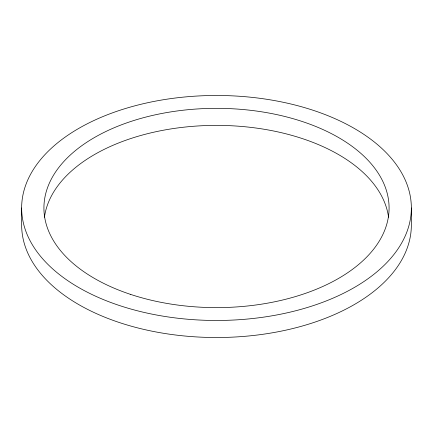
<?xml version="1.0" encoding="UTF-8"?>
<svg xmlns="http://www.w3.org/2000/svg" width="433" height="433" viewBox="0 0 433 433"><rect width="100%" height="100%" fill="white"/><g stroke="black" fill="none" stroke-linecap="round" stroke-linejoin="round"><path stroke-width="0.65" d="M411.35 207.975A194.85 112.493 0 0 1 119.075 305.4A194.85 112.493 0 0 1 119.075 110.55A194.85 112.493 0 0 1 411.35 207.975L411.35 225.025A194.85 112.493 0 0 1 216.5 337.518A194.85 112.493 0 0 1 21.65 225.025L21.65 207.975M44.447 217.231A172.583 99.639 0 0 1 216.5 125.386A172.583 99.639 0 0 1 388.553 217.231M130.209 294.267A172.583 99.639 0 0 0 389.083 207.975A172.583 99.639 0 0 0 130.209 121.689A172.583 99.639 0 0 0 130.209 294.267"/></g></svg>
